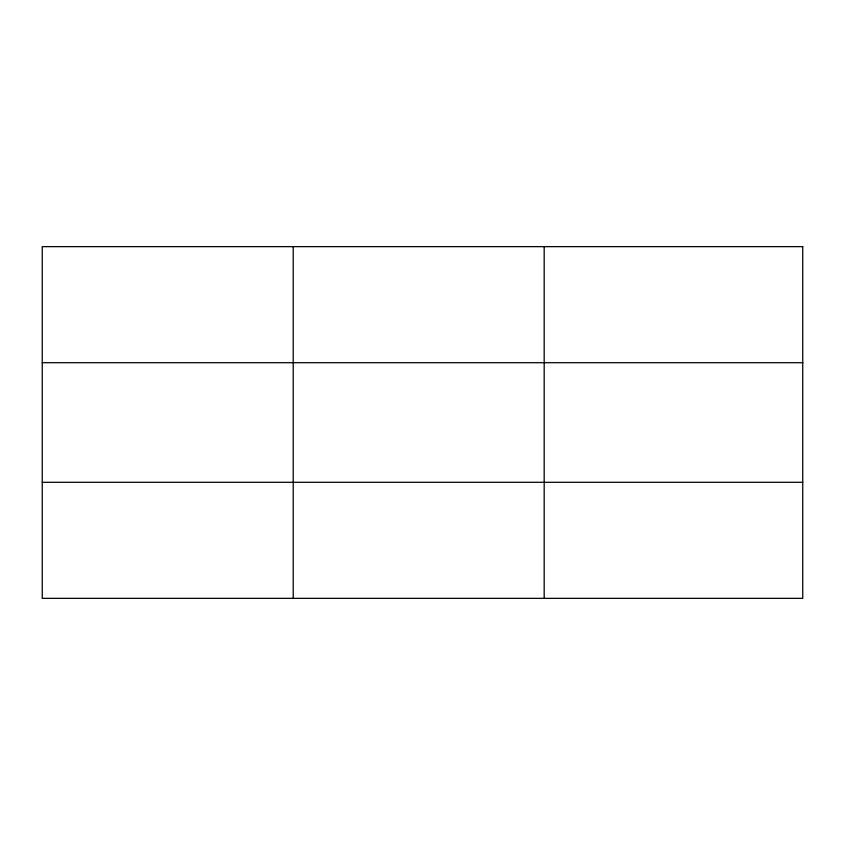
<?xml version="1.0" encoding="UTF-8"?>
<svg xmlns="http://www.w3.org/2000/svg" width="845" height="845" viewBox="0 0 845 845"><rect width="100%" height="100%" fill="white"/><g stroke="black" fill="none" stroke-linecap="round" stroke-linejoin="round"><path stroke-width="1.27" d="M293.215 246.645L293.215 598.355M544.18 246.645L544.18 598.355M42.25 362.706L802.75 362.706M42.25 482.294L802.75 482.294M802.75 246.645L802.75 598.355L42.25 598.355L42.25 246.645L802.75 246.645"/></g></svg>
